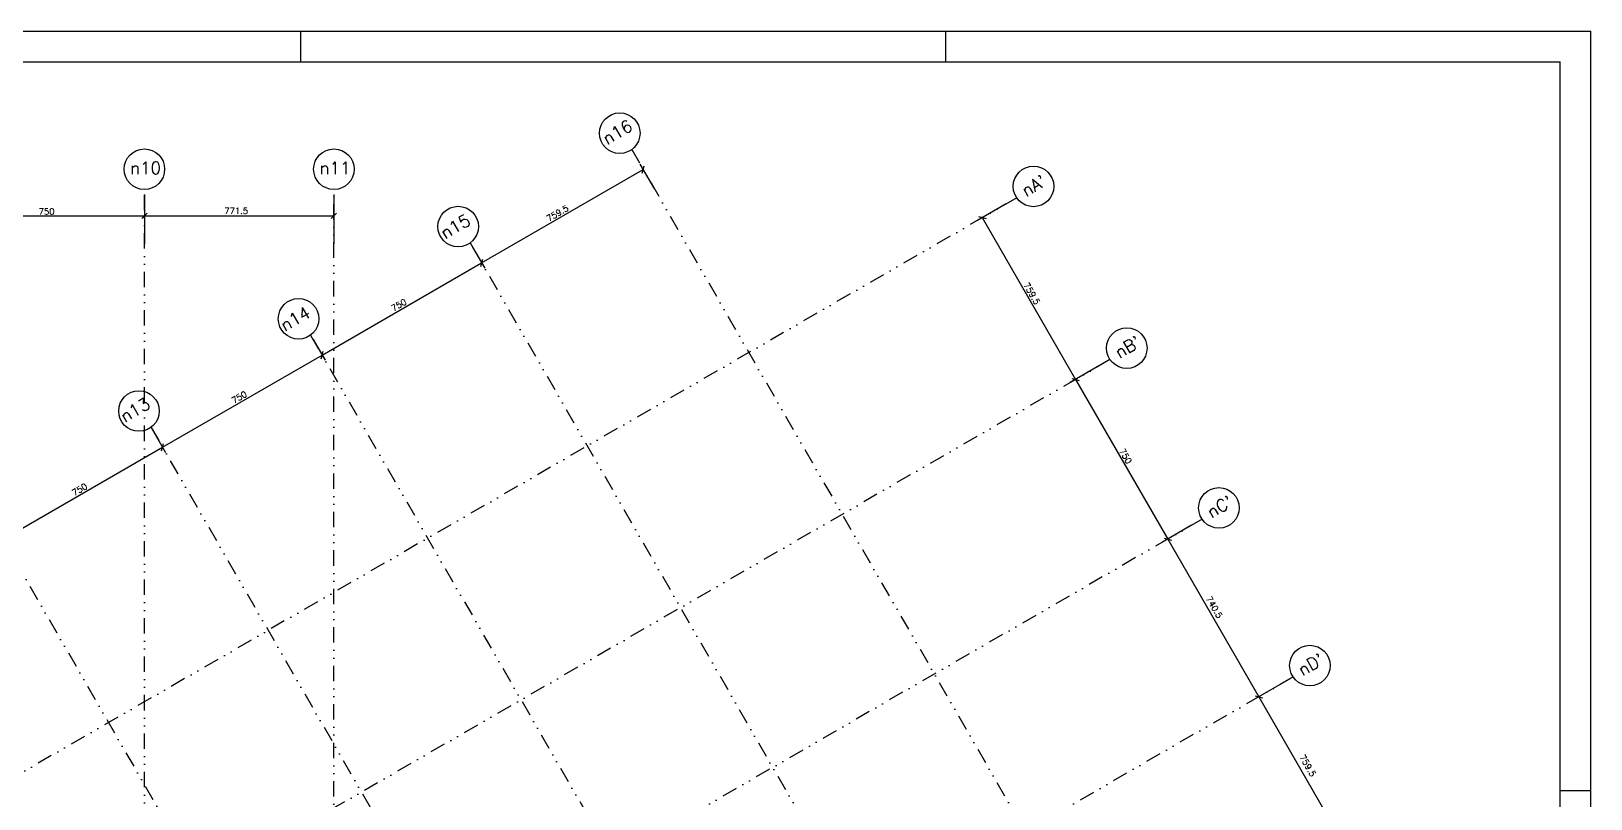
# Model space of a CAD drawing. Extents: x 550200 to 565075, y 404 to 10916.
# Drawn here: x 558727 to 565075, y 7795 to 10916 of the extents above; entities that cross this region are included whole.
import ezdxf

# ---------------------------------------------------------------- set-up
doc = ezdxf.new("R2010")
doc.units = 0
doc.header["$LTSCALE"] = 125
doc.header["$MEASUREMENT"] = 0
doc.linetypes.add('DIVIDE', pattern=[1.25, 0.5, -0.25, 0, -0.25, 0, -0.25])
doc.layers.get('0').update_dxf_attribs({"linetype": 'CONTINUOUS'})
for name, color, linetype in [('205', 14, 'DIVIDE'), ('216', 7, 'CONTINUOUS'), ('220', 4, 'CONTINUOUS'), ('221', 5, 'CONTINUOUS'), ('222', 6, 'CONTINUOUS'), ('250', 5, 'CONTINUOUS')]:
    doc.layers.add(name, color=color, linetype=linetype)
doc.styles.get("Standard").update_dxf_attribs({"font": 'ROMANS.SHX'})

msp = doc.modelspace()

# ---------------------------------------------------------------- linework, layer by layer
for p, q in [((550199.9, 10916.4), (565074.9, 10916.4)), ((559824.9, 10791.4), (559824.9, 10916.4)), ((562449.9, 10791.4), (562449.9, 10916.4)), ((565074.9, 403.9), (565074.9, 10916.4)), ((564949.9, 7828.9), (565074.9, 7828.9))]:
    msp.add_line(p, q)
at = {"layer": '205'}
for p, q in [((561171.6, 10435.3), (563794, 5893.2)), ((562738.1, 10239.3), (558615.8, 7859.3)), ((559187.7, 3617.8), (559187.7, 10272.7)), ((559959.2, 3580.3), (559959.2, 10272.7)), ((560513.8, 10055.6), (563136.3, 5513.4)), ((559864.3, 9680.6), (562486.7, 5138.4)), ((563117.9, 9581.5), (559023.5, 7217.6)), ((559214.8, 9305.6), (561837.2, 4763.4)), ((558565.3, 8930.6), (561187.7, 4388.4)), ((563493.2, 8932.2), (559398.5, 6568.1)), ((563863.1, 8290.7), (559728.5, 5903.6))]:
    msp.add_line(p, q, dxfattribs=at)
at = {"layer": '216'}
for p, q in [((561214.2, 10339.4), (561222.3, 10369.5)), ((559176.7, 10154.9), (559198.8, 10177)), ((559176.7, 10154.9), (559198.8, 10177)), ((559948.2, 10154.9), (559970.3, 10177)), ((562583.2, 10162.6), (562613.4, 10154.5)), ((560556.5, 9959.6), (560564.6, 9989.8)), ((560556.5, 9959.6), (560564.6, 9989.8)), ((559907, 9584.6), (559915, 9614.8)), ((559907, 9584.6), (559915, 9614.8)), ((562963, 9504.8), (562993.1, 9496.7)), ((562963, 9504.8), (562993.1, 9496.7)), ((559257.4, 9209.6), (559265.5, 9239.8)), ((559257.4, 9209.6), (559265.5, 9239.8)), ((563338, 8855.3), (563368.1, 8847.2)), ((563338, 8855.3), (563368.1, 8847.2)), ((563708.2, 8214), (563738.4, 8205.9)), ((563708.2, 8214), (563738.4, 8205.9))]:
    msp.add_line(p, q, dxfattribs=at)
at = {"layer": '221'}
for centre in [(561122.5, 10501.7), (559187.7, 10355.2), (559959.2, 10355.2), (562806.6, 10285.4), (560464.8, 10122), (559815.3, 9747), (563186.3, 9627.7), (559165.8, 9372), (563561.3, 8978.1), (563931.6, 8336.9)]:
    msp.add_circle(centre, 82.5, dxfattribs=at)
at = {"layer": '222'}
for p in [(550512.4, 10791.4), (564949.9, 528.9)]:
    msp.add_line(p, (564949.9, 10791.4), dxfattribs=at)
at = {"layer": '250'}
for p, q in [((560560.5, 9974.7), (561218.3, 10354.5)), ((561264.9, 10273.7), (561205.8, 10376.1)), ((559187.7, 10252.7), (559187.7, 10052.4)), ((559959.2, 10252.7), (559959.2, 10052.4)), ((558437.7, 10165.9), (559187.7, 10165.9)), ((559187.7, 10165.9), (559959.2, 10165.9)), ((562695.4, 10214.6), (562576.6, 10146)), ((562598.3, 10158.5), (562978, 9500.8)), ((560523.8, 10038.3), (560573, 9953.1)), ((559911, 9599.7), (560560.5, 9974.7)), ((559874.3, 9663.3), (559923.5, 9578.1)), ((559261.5, 9224.7), (559911, 9599.7)), ((563075.1, 9556.8), (562956.4, 9488.3)), ((562978, 9500.8), (563353, 8851.3)), ((559224.8, 9288.3), (559274, 9203.1)), ((558612, 8849.7), (559261.5, 9224.7)), ((563450.1, 8907.3), (563331.4, 8838.8)), ((563353, 8851.3), (563723.3, 8210)), ((563852.8, 8284.8), (563701.6, 8197.5)), ((563723.3, 8210), (564103, 7552.2))]:
    msp.add_line(p, q, dxfattribs=at)

# ---------------------------------------------------------------- texts
at = {"layer": '216'}
for s, p in [('750', (558757.6, 10170.7)), ('771.5', (559513.5, 10173.4))]:
    msp.add_text(s, height=25, dxfattribs=at).set_placement(p)
for s, rotation, p in [('759.5', 30, (560833.7, 10141.1)), ('759.5', 300, (562764.7, 9885.4)), ('750', 30, (560201.7, 9776.2)), ('750', 30, (559552.2, 9401.2)), ('750', 300, (563154.5, 9210.1)), ('750', 30, (558902.7, 9026.2)), ('740.5', 300, (563507.6, 8609.7)), ('759.5', 300, (563887.9, 7965.5))]:
    msp.add_text(s, height=25, rotation=rotation, dxfattribs=at).set_placement(p)
at = {"layer": '220'}
for s, p in [('n16', (561070.7, 10453.3)), ("nA'", (562775.9, 10241.9)), ('n15', (560410.8, 10069.2)), ('n14', (559759.1, 9694.2)), ("nB'", (563155.7, 9584.1)), ('n13', (559107.4, 9323.6)), ("nC'", (563530.7, 8934.6)), ("nD'", (563900.9, 8293.3))]:
    msp.add_text(s, height=50, rotation=30, dxfattribs=at).set_placement(p)
for s, p in [('n10', (559129.1, 10335.7)), ('n11', (559900.6, 10335.7))]:
    msp.add_text(s, height=50, dxfattribs=at).set_placement(p)

doc.saveas('drawing.dxf')
